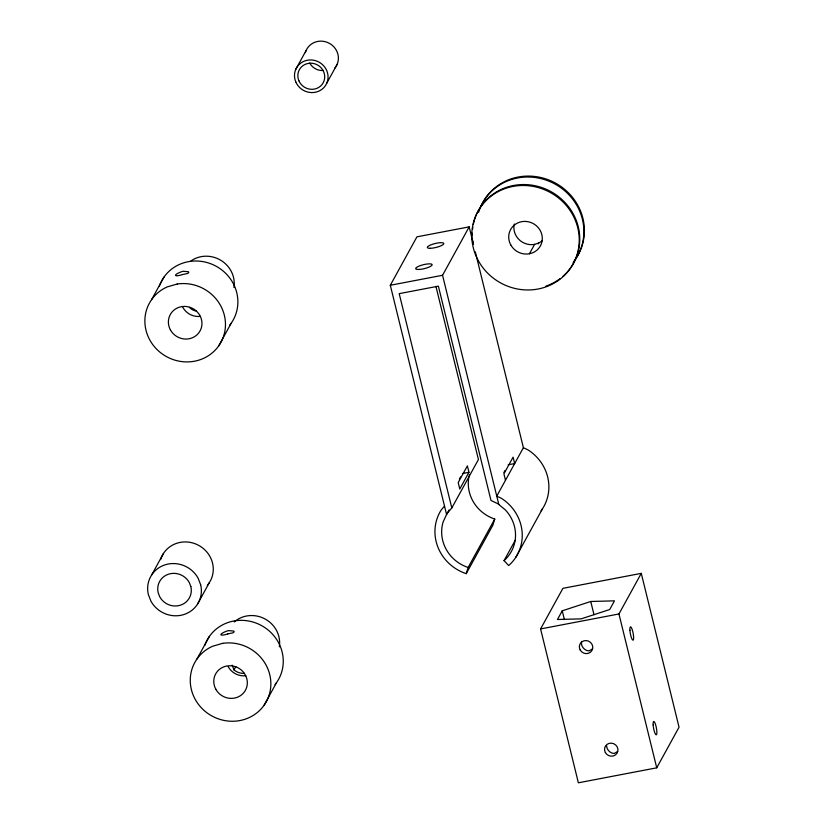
<?xml version="1.0" encoding="UTF-8"?>
<svg xmlns="http://www.w3.org/2000/svg" width="824" height="824" viewBox="0 0 824 824"><rect width="100%" height="100%" fill="white"/><g stroke="black" fill="none" stroke-linecap="round" stroke-linejoin="round"><path stroke-width="1.24" d="M581.569 641.433C580.487 645.975 584.432 650.857 589.067 650.909L592.415 648.879M444.517 506.111L441.345 509.788A44.177 41.921 28.8 0 0 466.229 573.659L468.135 567.489L494.761 519.048A37.379 35.473 28.8 0 1 469.464 474.511M494.761 519.048L492.855 525.228L466.229 573.659M151.606 299.627L164.007 277.07M295.734 69.412L306.065 50.604M326.809 83.111L337.15 64.313M218.741 345.843L231.153 323.286M151.595 575.07L163.482 553.45M197.441 604.28L209.327 582.661M449.059 509.994L446.577 514.506L390.308 285.269L416.934 236.838L469.175 226.858L473.46 244.326M196.988 658.973L209.389 636.406M498.829 504.525L442.55 275.288L469.175 226.858M244.47 673.373A14.441 13.699 28.8 0 1 233.985 669.912L235.829 666.564M264.133 705.189L276.534 682.633M529.441 253.761L534.611 244.357L538.7 243.008A16.995 16.12 28.8 0 0 542.244 240.649M538.185 243.945L538.7 243.008M459.359 479.115L460.585 476.88M468.959 472.296L459.771 488.993L458.206 482.586L467.383 465.89L468.959 472.296L462.429 473.543M468.135 567.489A37.379 35.473 28.8 0 1 443.168 521.829L447.082 513.434L451.81 507.955L478.435 459.524L435.917 286.34M503.855 472.605L505.081 470.38M475.304 251.814L523.394 447.7L496.759 496.13L501.373 498.314A44.177 41.921 28.8 0 1 508.676 565.552L504.051 560.619A37.379 35.473 28.8 0 0 505.37 509.943L497.871 503.732L490.991 500.467L438.378 286.155L399.197 293.643L451.81 507.955M504.051 560.619L515.196 540.348M515.845 557.251L542.47 508.82M540.585 628.939L562.916 588.336L641.278 573.36L679.048 727.221L656.728 767.824L578.366 782.8L540.585 628.939L618.948 613.962L641.278 573.36M562.236 610.821L557.467 619.504L581.198 618.855L609.709 609.523L614.477 600.84L590.746 601.489L562.236 610.821L564.368 619.504M617.598 751.457L614.251 753.486C610.12 753.435 606.639 749.624 606.536 745.576M390.308 285.269L442.55 275.288M508.14 464.808L514.67 463.562L513.095 457.155L503.917 473.852L505.483 480.258M523.394 447.7L527.999 449.883A44.177 41.921 28.8 0 1 541.09 510.818M232.121 665.133L233.985 669.912M618.948 613.962L656.728 767.824M590.746 601.489L593.991 614.714M305.374 52.602A16.995 16.12 28.8 0 1 328.982 43.126A16.995 16.12 28.8 0 1 334.966 67.918M323.41 70.473A13.596 12.896 28.8 0 1 309.711 63.015M160.629 559.558A27.182 25.791 28.8 0 1 198.893 545.488A27.182 25.791 28.8 0 1 207.298 585.359M245.83 675.711A16.995 16.12 28.8 0 1 228.207 666.678M234.263 621.945A27.182 25.791 28.8 0 1 265.266 619.092A27.182 25.791 28.8 0 1 279.326 646.861M204.764 645.388A40.778 38.697 28.8 0 1 261.857 625.756A40.778 38.697 28.8 0 1 275.01 684.641M190.643 261.187A27.182 25.791 28.8 0 1 220.904 260.343A27.182 25.791 28.8 0 1 233.934 287.524M159.372 286.052A40.778 38.697 28.8 0 1 216.475 266.42A40.778 38.697 28.8 0 1 229.628 325.295M196.308 311.019A11.423 10.836 28.8 0 1 189.396 307.383M200.438 316.375A16.995 16.12 28.8 0 1 182.825 307.342M473.275 224.55A54.374 51.593 28.8 0 1 551.853 192.126A54.374 51.593 28.8 0 1 563.049 276.215M560.186 278.553A54.374 51.593 28.8 0 1 545.921 286.134M473.017 243.101A54.374 51.593 28.8 0 1 472.657 240.618M472.296 235.623A54.374 51.593 28.8 0 1 472.296 233.161M472.533 229.463A54.374 51.593 28.8 0 1 472.842 227.002M480.783 206.525A54.374 51.593 28.8 0 1 557.086 185.266A54.374 51.593 28.8 0 1 573.133 262.454M478.62 212.273A54.374 51.593 28.8 0 1 479.826 208.802M534.611 244.357A16.995 16.12 28.8 0 1 514.289 224.035M480.814 206.721A54.374 51.593 28.8 0 1 556.488 183.659A54.374 51.593 28.8 0 1 574.41 260.549M182.403 274.567L180.94 275.031A6.808 1.483 -19.2 0 1 175.584 275.01A6.808 1.483 -19.2 0 1 183.01 271.271L188.284 271.693A6.716 1.813 -4 0 1 187.254 273.578L182.403 274.567M227.795 633.903L226.322 634.377A6.808 1.483 -19.2 0 1 220.966 634.346A6.808 1.483 -19.2 0 1 228.392 630.607L233.666 631.04A6.716 1.813 -4 0 1 232.636 632.914L227.795 633.903M177.201 284.022L167.251 286.896A40.778 38.697 28.8 0 0 160.031 352.25A40.778 38.697 28.8 0 0 224.344 333.627A40.778 38.697 28.8 0 0 177.201 284.022M222.593 643.359L212.633 646.243A40.778 38.697 28.8 0 0 205.413 711.596A40.778 38.697 28.8 0 0 269.736 692.963A40.778 38.697 28.8 0 0 222.593 643.359M200.634 584.679L198.12 578.221A27.182 25.791 28.8 0 0 164.862 564.904A27.182 25.791 28.8 0 0 148.392 594.671L150.916 601.129A27.182 25.791 28.8 0 0 184.164 614.447A27.182 25.791 28.8 0 0 200.634 584.679M190.838 586.554L189.263 582.516A16.995 16.12 28.8 0 0 168.487 574.194A16.995 16.12 28.8 0 0 158.187 592.796L159.763 596.834A16.995 16.12 28.8 0 0 180.549 605.156A16.995 16.12 28.8 0 0 190.838 586.554M215.806 689.235A16.995 16.12 28.8 0 0 244.882 691.202A16.995 16.12 28.8 0 0 230.988 665.792A16.995 16.12 28.8 0 0 215.806 689.235M298.885 80.762A13.596 12.896 28.8 0 0 321.968 84.625A13.596 12.896 28.8 0 0 312.976 63.386A13.596 12.896 28.8 0 0 298.885 80.762M295.785 81.895A16.995 16.12 28.8 0 0 324.635 86.716A16.995 16.12 28.8 0 0 313.398 60.173A16.995 16.12 28.8 0 0 295.785 81.895M418.716 269.469A8.498 2.019 -13.8 0 0 432.085 265.091A8.498 2.019 -13.8 0 0 420.961 265.4A8.498 2.019 -13.8 0 0 418.716 269.469M430.365 248.302A8.498 2.019 -13.8 0 0 443.724 243.925A8.498 2.019 -13.8 0 0 432.6 244.234A8.498 2.019 -13.8 0 0 430.365 248.302M170.424 329.899A16.995 16.12 28.8 0 0 199.501 331.866A16.995 16.12 28.8 0 0 185.596 306.446A16.995 16.12 28.8 0 0 170.424 329.899M510.756 244.893A16.995 16.12 28.8 0 0 539.833 246.86A16.995 16.12 28.8 0 0 525.928 221.44A16.995 16.12 28.8 0 0 510.756 244.893M478.301 260.642A54.374 51.593 28.8 0 0 571.351 266.935A54.374 51.593 28.8 0 0 526.866 185.606A54.374 51.593 28.8 0 0 478.301 260.642M605.352 752.539A6.798 6.448 28.8 0 0 616.98 753.321A6.798 6.448 28.8 0 0 611.418 743.155A6.798 6.448 28.8 0 0 605.352 752.539M653.154 724.945A6.798 1.411 79.2 0 0 656.244 734.823A6.798 1.411 79.2 0 0 655.585 724.667A6.798 1.411 79.2 0 0 653.154 724.945M580.168 649.961A6.798 6.448 28.8 0 0 591.797 650.744A6.798 6.448 28.8 0 0 586.235 640.578A6.798 6.448 28.8 0 0 580.168 649.961M629.917 630.298A6.798 1.411 79.2 0 0 633.007 640.186A6.798 1.411 79.2 0 0 632.348 630.03A6.798 1.411 79.2 0 0 629.917 630.298"/></g></svg>
